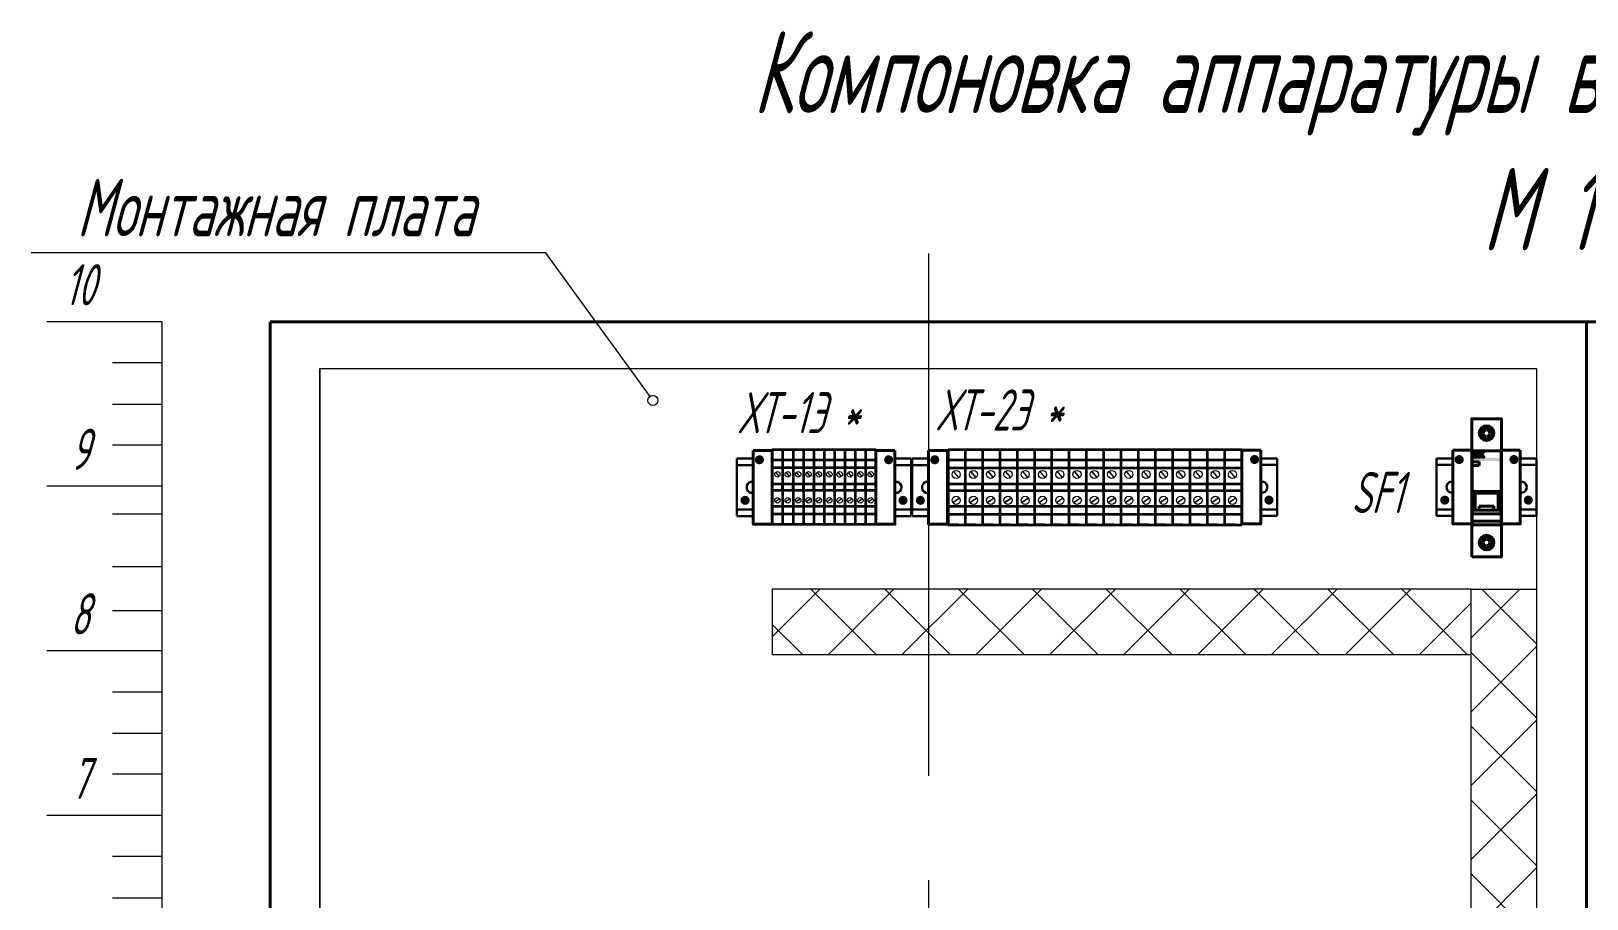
# Model space of a CAD drawing. Header units: millimetres. Extents: x 152217 to 562659, y 54507 to 219294.
# Drawn here: x 558341.2 to 558435.8, y 219074.4 to 219127.1 of the extents above; entities that cross this region are included whole.
import ezdxf
from ezdxf.enums import TextEntityAlignment as Align

# ---------------------------------------------------------------- set-up
doc = ezdxf.new("R2010")
doc.units = ezdxf.units.MM
doc.linetypes.add('ОСЕВАЯ', pattern=[50.8, 31.75, -6.35, 6.35, -6.35])
doc.layers.get('0').update_dxf_attribs({"lineweight": 18})
doc.layers.get('Defpoints').update_dxf_attribs({"color": 139, "lineweight": 18})
for name, color, linetype, lineweight in [('dist', 3, 'Continuous', 9), ('Текст_КИП', 2, 'Continuous', 25), ('Тонкая', 5, 'Continuous', 20)]:
    doc.layers.add(name, color=color, linetype=linetype, lineweight=lineweight)
doc.layers.add('layer 1', color=7, linetype='Continuous')
doc.layers.add('текст', color=1, linetype='Continuous')
doc.styles.get("Standard").update_dxf_attribs({"font": 'simplex.shx', "width": 0.6, "oblique": 15})

# ---------------------------------------------------------------- blocks, each defined once
blk = doc.blocks.new('A$C14D24D41')
at = {"lineweight": 40}
for points in [[(0, 60.42), (0, 58.27), (17.99, 58.27), (17.99, 60.42)], [(1.67, 64.06), (1.67, 63.13), (3.87, 63.13), (3.87, 64.06)]]:
    blk.add_hatch(color=2, dxfattribs=at).paths.add_polyline_path(points)
h = blk.add_hatch(color=8, dxfattribs=at)
h.paths.add_polyline_path([(1.34, 62.82), (0.4, 62.82), (0.4, 60.61), (1.34, 60.61)])
h.paths.add_polyline_path([(1.34, 63.12), (1.34, 64.06), (0.4, 64.06), (0.4, 63.12)])
edge = h.paths.add_edge_path()
edge.add_spline(control_points=[(1.65, 62.83), (1.65, 62.83), (3.87, 62.83), (3.87, 62.83), (3.87, 62.83), (3.87, 62.83), (3.87, 61.89), (3.87, 61.89), (3.87, 61.89), (3.87, 61.89), (2.6, 61.88), (2.6, 61.88), (2.6, 61.88), (2.6, 61.88), (2.6, 61.56), (2.6, 61.56), (2.6, 61.56), (2.6, 61.56), (3.87, 61.57), (3.87, 61.57), (3.87, 61.57), (3.87, 61.57), (3.87, 60.63), (3.87, 60.63), (3.87, 60.63), (3.87, 60.63), (1.65, 60.63), (1.65, 60.63), (1.65, 60.63), (1.65, 60.63), (1.65, 62.83), (1.65, 62.83)], knot_values=[0, 0, 0, 0, 0.125, 0.125, 0.125, 0.1251, 0.25, 0.25, 0.25, 0.2501, 0.375, 0.375, 0.375, 0.3751, 0.5, 0.5, 0.5, 0.5001, 0.625, 0.625, 0.625, 0.6251, 0.75, 0.75, 0.75, 0.7501, 0.875, 0.875, 0.875, 0.8751, 1, 1, 1, 1], degree=3, periodic=0)
edge = h.paths.add_edge_path()
edge.add_spline(control_points=[(7.44, 60.67), (7.44, 60.67), (6.28, 62.34), (6.28, 62.34), (6.28, 62.34), (6.28, 62.34), (7.43, 64.06), (7.43, 64.06), (7.43, 64.06), (7.43, 64.06), (6.29, 64.06), (6.29, 64.06), (6.29, 64.06), (6.29, 64.06), (5.47, 62.82), (5.47, 62.82), (5.47, 62.82), (5.47, 62.82), (5.14, 62.82), (5.14, 62.82), (5.14, 62.82), (5.14, 62.82), (5.14, 64.06), (5.14, 64.06), (5.14, 64.06), (5.14, 64.06), (4.2, 64.06), (4.2, 64.06), (4.2, 64.06), (4.2, 60.66), (4.2, 60.66), (4.2, 60.66), (4.2, 60.66), (4.2, 60.66), (4.2, 60.66)], knot_values=[0.923077, 0.923077, 0.923077, 0.923077, 1, 1, 1, 1.0001, 1.076923, 1.076923, 1.076923, 1.077023, 1.153846, 1.153846, 1.153846, 1.153946, 1.230769, 1.230769, 1.230769, 1.230869, 1.307692, 1.307692, 1.307692, 1.307792, 1.384615, 1.384615, 1.384615, 1.384715, 1.461538, 1.461538, 1.461538, 1.5, 1.5, 1.5, 1.5001, 1.538462, 1.538462, 1.538462, 1.538462], degree=3, periodic=0)
edge.add_spline(control_points=[(4.2, 60.66), (4.2, 60.66), (5.15, 60.66), (5.15, 60.66), (5.15, 60.66), (5.15, 60.66), (5.15, 61.86), (5.15, 61.86), (5.15, 61.86), (5.15, 61.86), (5.48, 61.86), (5.48, 61.86), (5.48, 61.86), (5.48, 61.86), (6.25, 60.67), (6.25, 60.67), (6.25, 60.67), (6.25, 60.67), (7.44, 60.67), (7.44, 60.67), (7.44, 60.67), (7.44, 60.67), (7.44, 60.67), (7.44, 60.67)], knot_values=[0.538462, 0.538462, 0.538462, 0.538462, 0.615385, 0.615385, 0.615385, 0.615485, 0.692308, 0.692308, 0.692308, 0.692408, 0.769231, 0.769231, 0.769231, 0.769331, 0.846154, 0.846154, 0.846154, 0.846254, 0.884615, 0.884615, 0.884615, 0.884715, 0.923077, 0.923077, 0.923077, 0.923077], degree=3, periodic=0)
at = {"layer": 'dist', "color": 0, "lineweight": 40}
for p, q in [((5.78, 76.25), (8, 76.25)), ((8, 76.25), (8, 78.47)), ((10, 76.25), (10, 78.47)), ((10, 76.25), (12.22, 76.25)), ((5.78, 74.25), (8, 74.25)), ((8, 72.03), (8, 74.25)), ((10, 72.03), (10, 74.25)), ((10, 74.25), (12.22, 74.25)), ((0, 64.5), (18, 64.5)), ((0, 57.75), (4.5, 57.75)), ((0, 55.5), (4.5, 55.5)), ((1, 39.75), (17, 39.75)), ((2, 38.75), (16, 38.75)), ((0, 28.5), (18, 28.5)), ((4.5, 30.75), (13.5, 30.75)), ((4.5, 30.75), (4.5, 28.5)), ((13.5, 30.75), (13.5, 28.5)), ((0, 26.25), (18, 26.25)), ((0, 21.75), (18, 21.75)), ((0, 19.5), (18, 19.5)), ((5.78, 9.75), (8, 9.75)), ((8, 9.75), (8, 11.97)), ((10, 9.75), (10, 11.97)), ((10, 9.75), (12.22, 9.75)), ((5.78, 7.75), (8, 7.75)), ((8, 5.53), (8, 7.75)), ((10, 5.53), (10, 7.75)), ((10, 7.75), (12.22, 7.75))]:
    blk.add_line(p, q, dxfattribs=at)
blk.add_lwpolyline([(0, 0), (18, 0), (18, 84), (0, 84)], close=True, dxfattribs=at)
for points in [[(4.5, 57.75), (4.5, 55.5)], [(1, 39.75), (1, 28.5)], [(2, 39.75), (2, 28.5)], [(16, 28.5), (16, 39.75)], [(17, 28.5), (17, 39.75)]]:
    blk.add_lwpolyline(points, dxfattribs=at)
for centre, radius in [((9, 75.25), 4.5), ((9, 75.25), 3.38), ((9, 8.75), 4.5), ((9, 8.75), 3.38)]:
    blk.add_circle(centre, radius, dxfattribs=at)
at = {"layer": 'layer 1', "color": 9, "lineweight": 40}
for points in [[(0.4, 63.12), (1.34, 63.12), (1.34, 64.06), (0.4, 64.06), (0.4, 63.12)], [(0.4, 60.61), (1.34, 60.61), (1.34, 62.82), (0.4, 62.82), (0.4, 60.61)]]:
    blk.add_lwpolyline(points, close=True, dxfattribs=at)
at = {"layer": 'layer 1', "color": 2, "lineweight": 40}
blk.add_lwpolyline([(1.67, 63.13), (3.87, 63.13), (3.87, 64.06), (1.67, 64.06), (1.67, 63.13)], close=True, dxfattribs=at)
at = {"layer": 'layer 1', "color": 9, "lineweight": 40}
for points, knots in [([(1.65, 62.83), (1.65, 62.83), (3.87, 62.83), (3.87, 62.83), (3.87, 62.83), (3.87, 62.83), (3.87, 61.89), (3.87, 61.89), (3.87, 61.89), (3.87, 61.89), (2.6, 61.88), (2.6, 61.88), (2.6, 61.88), (2.6, 61.88), (2.6, 61.56), (2.6, 61.56), (2.6, 61.56), (2.6, 61.56), (3.87, 61.57), (3.87, 61.57), (3.87, 61.57), (3.87, 61.57), (3.87, 60.63), (3.87, 60.63), (3.87, 60.63), (3.87, 60.63), (1.65, 60.63), (1.65, 60.63), (1.65, 60.63), (1.65, 60.63), (1.65, 62.83), (1.65, 62.83)], [0, 0, 0, 0, 0.125, 0.125, 0.125, 0.125, 0.25, 0.25, 0.25, 0.25, 0.375, 0.375, 0.375, 0.375, 0.5, 0.5, 0.5, 0.5, 0.625, 0.625, 0.625, 0.625, 0.75, 0.75, 0.75, 0.75, 0.875, 0.875, 0.875, 0.875, 1, 1, 1, 1]), ([(4.2, 64.06), (4.2, 64.06), (5.14, 64.06), (5.14, 64.06), (5.14, 64.06), (5.14, 64.06), (5.14, 62.82), (5.14, 62.82), (5.14, 62.82), (5.14, 62.82), (5.47, 62.82), (5.47, 62.82), (5.47, 62.82), (5.47, 62.82), (6.29, 64.06), (6.29, 64.06), (6.29, 64.06), (6.29, 64.06), (7.43, 64.06), (7.43, 64.06), (7.43, 64.06), (7.43, 64.06), (6.28, 62.34), (6.28, 62.34), (6.28, 62.34), (6.28, 62.34), (7.44, 60.67), (7.44, 60.67), (7.44, 60.67), (7.44, 60.67), (6.25, 60.67), (6.25, 60.67), (6.25, 60.67), (6.25, 60.67), (5.48, 61.86), (5.48, 61.86), (5.48, 61.86), (5.48, 61.86), (5.15, 61.86), (5.15, 61.86), (5.15, 61.86), (5.15, 61.86), (5.15, 60.66), (5.15, 60.66), (5.15, 60.66), (5.15, 60.66), (4.2, 60.66), (4.2, 60.66), (4.2, 60.66), (4.2, 60.66), (4.2, 64.06), (4.2, 64.06)], [0, 0, 0, 0, 0.076923, 0.076923, 0.076923, 0.076923, 0.153846, 0.153846, 0.153846, 0.153846, 0.230769, 0.230769, 0.230769, 0.230769, 0.307692, 0.307692, 0.307692, 0.307692, 0.384615, 0.384615, 0.384615, 0.384615, 0.461538, 0.461538, 0.461538, 0.461538, 0.538462, 0.538462, 0.538462, 0.538462, 0.615385, 0.615385, 0.615385, 0.615385, 0.692308, 0.692308, 0.692308, 0.692308, 0.769231, 0.769231, 0.769231, 0.769231, 0.846154, 0.846154, 0.846154, 0.846154, 0.923077, 0.923077, 0.923077, 0.923077, 1, 1, 1, 1])]:
    blk.add_open_spline(points, degree=3, knots=knots, dxfattribs=at)

msp = doc.modelspace()

# ---------------------------------------------------------------- hatches: boundary and pattern name
at = {"ltscale": 0.5}
for points in [[(558385.2181, 219101.0934, 1), (558385.7725, 219101.0934, 1)], [(558393.6241, 219101.0934, -1), (558393.0697, 219101.0934, -1)], [(558395.874, 219101.0932, 1), (558396.4285, 219101.0932, 1)], [(558415.8675, 219101.1054, -1), (558415.3131, 219101.1054, -1)], [(558427.7482, 219101.1054, 1), (558428.3026, 219101.1054, 1)], [(558431.6332, 219101.1054, -1), (558431.0787, 219101.1054, -1)], [(558384.3436, 219098.6271, 1), (558384.8981, 219098.6271, 1)], [(558394.4986, 219098.6271, -1), (558393.9441, 219098.6271, -1)], [(558394.9995, 219098.6268, 1), (558395.554, 219098.6268, 1)], [(558416.742, 219098.639, -1), (558416.1875, 219098.639, -1)], [(558426.8737, 219098.639, 1), (558427.4282, 219098.639, 1)], [(558432.5076, 219098.639, -1), (558431.9532, 219098.639, -1)]]:
    msp.add_hatch(color=256, dxfattribs=at).paths.add_polyline_path(points)
h = msp.add_hatch()
h.set_pattern_fill('ANSI37', color=256)
h.set_pattern_definition([(45, (555715.0228, 209832.0634), (-2.245064, 2.245064), []), (135, (555715.0228, 209832.0634), (-2.245064, -2.245064), [])])
h.paths.add_polyline_path([(558428.7274, 219089.2318), (558428.7274, 219093.2318), (558386.2745, 219093.2318), (558386.2745, 219089.2318)])
h = msp.add_hatch()
h.set_pattern_fill('ANSI37', color=256)
h.set_pattern_definition([(45, (555711.7814, 209772.8126), (-2.245064, 2.245064), []), (135, (555711.7814, 209772.8126), (-2.245064, -2.245064), [])])
h.paths.add_polyline_path([(558432.7251, 219093.2034), (558428.7327, 219093.2034), (558428.7327, 219029.981), (558432.7251, 219029.981)])

# ---------------------------------------------------------------- linework, layer by layer
at = {"color": 5}
msp.add_line((558372.4761, 219113.6979), (558378.8413, 219104.9405), dxfattribs=at)
at = {"color": 5, "linetype": 'ОСЕВАЯ', "lineweight": 20}
msp.add_line((558395.772, 219113.6353), (558395.772, 219005.0796), dxfattribs=at)
at = {"lineweight": 30}
for p, q in [((558385.1161, 219101.1679), (558384.1261, 219101.1679)), ((558384.1261, 219101.1679), (558384.1261, 219097.6679)), ((558393.7261, 219101.1679), (558394.7161, 219101.1679)), ((558394.7161, 219101.1679), (558394.7161, 219097.6679)), ((558395.772, 219101.1676), (558394.782, 219101.1676)), ((558394.782, 219101.1676), (558394.782, 219097.6676)), ((558415.9695, 219101.1798), (558416.9595, 219101.1798)), ((558416.9595, 219101.1798), (558416.9595, 219097.6798)), ((558427.6462, 219101.1798), (558426.6562, 219101.1798)), ((558426.6562, 219101.1798), (558426.6562, 219097.6798)), ((558431.7351, 219101.1798), (558432.7251, 219101.1798)), ((558432.7251, 219101.1798), (558432.7251, 219097.6798)), ((558385.1161, 219100.7679), (558384.1261, 219100.7679)), ((558393.7261, 219100.7679), (558394.7161, 219100.7679)), ((558395.772, 219100.7676), (558394.782, 219100.7676)), ((558415.9695, 219100.7798), (558416.9595, 219100.7798)), ((558427.6462, 219100.7798), (558426.6562, 219100.7798)), ((558431.7351, 219100.7798), (558432.7251, 219100.7798)), ((558385.1161, 219099.7482), (558384.9567, 219099.7482)), ((558385.1161, 219099.0876), (558384.9567, 219099.0876)), ((558393.7261, 219099.7482), (558393.8854, 219099.7482)), ((558393.7261, 219099.0876), (558393.8854, 219099.0876)), ((558395.772, 219099.748), (558395.6127, 219099.748)), ((558395.772, 219099.0873), (558395.6127, 219099.0873)), ((558415.9695, 219099.7602), (558416.1289, 219099.7602)), ((558415.9695, 219099.0995), (558416.1289, 219099.0995)), ((558427.6462, 219099.7602), (558427.4868, 219099.7602)), ((558427.6462, 219099.0995), (558427.4868, 219099.0995)), ((558431.7351, 219099.7602), (558431.8945, 219099.7602)), ((558431.7351, 219099.0995), (558431.8945, 219099.0995)), ((558385.1161, 219098.0679), (558384.1261, 219098.0679)), ((558393.7261, 219098.0679), (558394.7161, 219098.0679)), ((558395.772, 219098.0676), (558394.782, 219098.0676)), ((558415.9695, 219098.0798), (558416.9595, 219098.0798)), ((558427.6462, 219098.0798), (558426.6562, 219098.0798)), ((558431.7351, 219098.0798), (558432.7251, 219098.0798)), ((558384.1261, 219097.6679), (558385.1161, 219097.6679)), ((558394.7161, 219097.6679), (558393.7261, 219097.6679)), ((558394.782, 219097.6676), (558395.772, 219097.6676)), ((558416.9595, 219097.6798), (558415.9695, 219097.6798)), ((558426.6562, 219097.6798), (558427.6462, 219097.6798)), ((558432.7251, 219097.6798), (558431.7351, 219097.6798))]:
    msp.add_line(p, q, dxfattribs=at)
at = {"lineweight": 35}
for p, q in [((558386.9061, 219101.7035), (558386.2761, 219101.7035)), ((558386.2761, 219101.7035), (558386.2761, 219097.1535)), ((558386.9061, 219101.0785), (558386.2761, 219101.0785)), ((558386.9061, 219101.7035), (558386.9061, 219097.1535)), ((558387.5361, 219101.7035), (558386.9061, 219101.7035)), ((558386.9061, 219101.7035), (558386.9061, 219097.1535)), ((558387.5361, 219101.0785), (558386.9061, 219101.0785)), ((558387.5361, 219101.7035), (558387.5361, 219097.1535)), ((558388.1661, 219101.7035), (558387.5361, 219101.7035)), ((558387.5361, 219101.7035), (558387.5361, 219097.1535)), ((558388.1661, 219101.0785), (558387.5361, 219101.0785)), ((558388.1661, 219101.7035), (558388.1661, 219097.1535)), ((558388.7961, 219101.7035), (558388.1661, 219101.7035)), ((558388.1661, 219101.7035), (558388.1661, 219097.1535)), ((558388.7961, 219101.0785), (558388.1661, 219101.0785)), ((558388.7961, 219101.7035), (558388.7961, 219097.1535)), ((558389.4261, 219101.7035), (558388.7961, 219101.7035)), ((558388.7961, 219101.7035), (558388.7961, 219097.1535)), ((558389.4261, 219101.0785), (558388.7961, 219101.0785)), ((558389.4261, 219101.7035), (558389.4261, 219097.1535)), ((558390.0561, 219101.7035), (558389.4261, 219101.7035)), ((558389.4261, 219101.7035), (558389.4261, 219097.1535)), ((558390.0561, 219101.0785), (558389.4261, 219101.0785)), ((558390.0561, 219101.7035), (558390.0561, 219097.1535)), ((558390.6861, 219101.7035), (558390.0561, 219101.7035)), ((558390.0561, 219101.7035), (558390.0561, 219097.1535)), ((558390.6861, 219101.0785), (558390.0561, 219101.0785)), ((558390.6861, 219101.7035), (558390.6861, 219097.1535)), ((558391.3161, 219101.7035), (558390.6861, 219101.7035)), ((558390.6861, 219101.7035), (558390.6861, 219097.1535)), ((558391.3161, 219101.0785), (558390.6861, 219101.0785)), ((558391.3161, 219101.7035), (558391.3161, 219097.1535)), ((558391.9461, 219101.7035), (558391.3161, 219101.7035)), ((558391.3161, 219101.7035), (558391.3161, 219097.1535)), ((558391.9461, 219101.0785), (558391.3161, 219101.0785)), ((558391.9461, 219101.7035), (558391.9461, 219097.1535)), ((558392.5761, 219101.7035), (558391.9461, 219101.7035)), ((558391.9461, 219101.7035), (558391.9461, 219097.1535)), ((558392.5761, 219101.0785), (558391.9461, 219101.0785)), ((558392.5761, 219101.7035), (558392.5761, 219097.1535)), ((558398.0064, 219101.6956), (558396.9564, 219101.6956)), ((558396.9564, 219101.6956), (558396.9564, 219097.1456)), ((558398.0064, 219101.0706), (558396.9564, 219101.0706)), ((558398.0064, 219101.6956), (558398.0064, 219097.1456)), ((558399.0564, 219101.6956), (558398.0064, 219101.6956)), ((558398.0064, 219101.6956), (558398.0064, 219097.1456)), ((558399.0564, 219101.0706), (558398.0064, 219101.0706)), ((558399.0564, 219101.6956), (558399.0564, 219097.1456)), ((558400.1064, 219101.6956), (558399.0564, 219101.6956)), ((558399.0564, 219101.6956), (558399.0564, 219097.1456)), ((558400.1064, 219101.0706), (558399.0564, 219101.0706)), ((558400.1064, 219101.6956), (558400.1064, 219097.1456)), ((558401.1564, 219101.6956), (558400.1064, 219101.6956)), ((558400.1064, 219101.6956), (558400.1064, 219097.1456)), ((558401.1564, 219101.0706), (558400.1064, 219101.0706)), ((558401.1564, 219101.6956), (558401.1564, 219097.1456)), ((558402.2064, 219101.6956), (558401.1564, 219101.6956)), ((558401.1564, 219101.6956), (558401.1564, 219097.1456)), ((558402.2064, 219101.0706), (558401.1564, 219101.0706)), ((558402.2064, 219101.6956), (558402.2064, 219097.1456)), ((558403.2564, 219101.6956), (558402.2064, 219101.6956)), ((558402.2064, 219101.6956), (558402.2064, 219097.1456)), ((558403.2564, 219101.0706), (558402.2064, 219101.0706)), ((558403.2564, 219101.6956), (558403.2564, 219097.1456)), ((558404.3064, 219101.6956), (558403.2564, 219101.6956)), ((558403.2564, 219101.6956), (558403.2564, 219097.1456)), ((558404.3064, 219101.0706), (558403.2564, 219101.0706)), ((558404.3064, 219101.6956), (558404.3064, 219097.1456)), ((558405.3564, 219101.6956), (558404.3064, 219101.6956)), ((558404.3064, 219101.6956), (558404.3064, 219097.1456)), ((558405.3564, 219101.0706), (558404.3064, 219101.0706)), ((558405.3564, 219101.6956), (558405.3564, 219097.1456)), ((558406.4064, 219101.6956), (558405.3564, 219101.6956)), ((558405.3564, 219101.6956), (558405.3564, 219097.1456)), ((558406.4064, 219101.0706), (558405.3564, 219101.0706)), ((558406.4064, 219101.6956), (558406.4064, 219097.1456)), ((558407.4564, 219101.6956), (558406.4064, 219101.6956)), ((558406.4064, 219101.6956), (558406.4064, 219097.1456)), ((558407.4564, 219101.0706), (558406.4064, 219101.0706)), ((558407.4564, 219101.6956), (558407.4564, 219097.1456)), ((558408.5064, 219101.6956), (558407.4564, 219101.6956)), ((558407.4564, 219101.6956), (558407.4564, 219097.1456)), ((558408.5064, 219101.0706), (558407.4564, 219101.0706)), ((558408.5064, 219101.6956), (558408.5064, 219097.1456)), ((558409.5564, 219101.6956), (558408.5064, 219101.6956)), ((558408.5064, 219101.6956), (558408.5064, 219097.1456)), ((558409.5564, 219101.0706), (558408.5064, 219101.0706)), ((558409.5564, 219101.6956), (558409.5564, 219097.1456)), ((558410.6064, 219101.6956), (558409.5564, 219101.6956)), ((558409.5564, 219101.6956), (558409.5564, 219097.1456)), ((558410.6064, 219101.0706), (558409.5564, 219101.0706)), ((558410.6064, 219101.6956), (558410.6064, 219097.1456)), ((558411.6564, 219101.6956), (558410.6064, 219101.6956)), ((558410.6064, 219101.6956), (558410.6064, 219097.1456)), ((558411.6564, 219101.0706), (558410.6064, 219101.0706)), ((558411.6564, 219101.6956), (558411.6564, 219097.1456)), ((558412.7064, 219101.6956), (558411.6564, 219101.6956)), ((558411.6564, 219101.6956), (558411.6564, 219097.1456)), ((558412.7064, 219101.0706), (558411.6564, 219101.0706)), ((558412.7064, 219101.6956), (558412.7064, 219097.1456)), ((558413.7564, 219101.6956), (558412.7064, 219101.6956)), ((558412.7064, 219101.6956), (558412.7064, 219097.1456)), ((558413.7564, 219101.0706), (558412.7064, 219101.0706)), ((558413.7564, 219101.6956), (558413.7564, 219097.1456)), ((558414.8064, 219101.6956), (558413.7564, 219101.6956)), ((558413.7564, 219101.6956), (558413.7564, 219097.1456)), ((558414.8064, 219101.0706), (558413.7564, 219101.0706)), ((558414.8064, 219101.6956), (558414.8064, 219097.1456)), ((558386.9061, 219100.5949), (558386.2761, 219100.5949)), ((558387.5361, 219100.5949), (558386.9061, 219100.5949)), ((558388.1661, 219100.5949), (558387.5361, 219100.5949)), ((558388.7961, 219100.5949), (558388.1661, 219100.5949)), ((558389.4261, 219100.5949), (558388.7961, 219100.5949)), ((558390.0561, 219100.5949), (558389.4261, 219100.5949)), ((558390.6861, 219100.5949), (558390.0561, 219100.5949)), ((558391.3161, 219100.5949), (558390.6861, 219100.5949)), ((558391.9461, 219100.5949), (558391.3161, 219100.5949)), ((558392.5761, 219100.5949), (558391.9461, 219100.5949)), ((558398.0064, 219100.5871), (558396.9564, 219100.5871)), ((558399.0564, 219100.5871), (558398.0064, 219100.5871)), ((558400.1064, 219100.5871), (558399.0564, 219100.5871)), ((558401.1564, 219100.5871), (558400.1064, 219100.5871)), ((558402.2064, 219100.5871), (558401.1564, 219100.5871)), ((558403.2564, 219100.5871), (558402.2064, 219100.5871)), ((558404.3064, 219100.5871), (558403.2564, 219100.5871)), ((558405.3564, 219100.5871), (558404.3064, 219100.5871)), ((558406.4064, 219100.5871), (558405.3564, 219100.5871)), ((558407.4564, 219100.5871), (558406.4064, 219100.5871)), ((558408.5064, 219100.5871), (558407.4564, 219100.5871)), ((558409.5564, 219100.5871), (558408.5064, 219100.5871)), ((558410.6064, 219100.5871), (558409.5564, 219100.5871)), ((558411.6564, 219100.5871), (558410.6064, 219100.5871)), ((558412.7064, 219100.5871), (558411.6564, 219100.5871)), ((558413.7564, 219100.5871), (558412.7064, 219100.5871)), ((558414.8064, 219100.5871), (558413.7564, 219100.5871)), ((558386.9061, 219098.262), (558386.2761, 219098.262)), ((558387.5361, 219098.262), (558386.9061, 219098.262)), ((558388.1661, 219098.262), (558387.5361, 219098.262)), ((558388.7961, 219098.262), (558388.1661, 219098.262)), ((558389.4261, 219098.262), (558388.7961, 219098.262)), ((558390.0561, 219098.262), (558389.4261, 219098.262)), ((558390.6861, 219098.262), (558390.0561, 219098.262)), ((558391.3161, 219098.262), (558390.6861, 219098.262)), ((558391.9461, 219098.262), (558391.3161, 219098.262)), ((558392.5761, 219098.262), (558391.9461, 219098.262)), ((558398.0064, 219098.2542), (558396.9564, 219098.2542)), ((558399.0564, 219098.2542), (558398.0064, 219098.2542)), ((558400.1064, 219098.2542), (558399.0564, 219098.2542)), ((558401.1564, 219098.2542), (558400.1064, 219098.2542)), ((558402.2064, 219098.2542), (558401.1564, 219098.2542)), ((558403.2564, 219098.2542), (558402.2064, 219098.2542)), ((558404.3064, 219098.2542), (558403.2564, 219098.2542)), ((558405.3564, 219098.2542), (558404.3064, 219098.2542)), ((558406.4064, 219098.2542), (558405.3564, 219098.2542)), ((558407.4564, 219098.2542), (558406.4064, 219098.2542)), ((558408.5064, 219098.2542), (558407.4564, 219098.2542)), ((558409.5564, 219098.2542), (558408.5064, 219098.2542)), ((558410.6064, 219098.2542), (558409.5564, 219098.2542)), ((558411.6564, 219098.2542), (558410.6064, 219098.2542)), ((558412.7064, 219098.2542), (558411.6564, 219098.2542)), ((558413.7564, 219098.2542), (558412.7064, 219098.2542)), ((558414.8064, 219098.2542), (558413.7564, 219098.2542)), ((558386.9061, 219097.7785), (558386.2761, 219097.7785)), ((558386.9061, 219097.1535), (558386.2761, 219097.1535)), ((558387.5361, 219097.7785), (558386.9061, 219097.7785)), ((558387.5361, 219097.1535), (558386.9061, 219097.1535)), ((558388.1661, 219097.7785), (558387.5361, 219097.7785)), ((558388.1661, 219097.1535), (558387.5361, 219097.1535)), ((558388.7961, 219097.7785), (558388.1661, 219097.7785)), ((558388.7961, 219097.1535), (558388.1661, 219097.1535)), ((558389.4261, 219097.7785), (558388.7961, 219097.7785)), ((558389.4261, 219097.1535), (558388.7961, 219097.1535)), ((558390.0561, 219097.7785), (558389.4261, 219097.7785)), ((558390.0561, 219097.1535), (558389.4261, 219097.1535)), ((558390.6861, 219097.7785), (558390.0561, 219097.7785)), ((558390.6861, 219097.1535), (558390.0561, 219097.1535)), ((558391.3161, 219097.7785), (558390.6861, 219097.7785)), ((558391.3161, 219097.1535), (558390.6861, 219097.1535)), ((558391.9461, 219097.7785), (558391.3161, 219097.7785)), ((558391.9461, 219097.1535), (558391.3161, 219097.1535)), ((558392.5761, 219097.7785), (558391.9461, 219097.7785)), ((558392.5761, 219097.1535), (558391.9461, 219097.1535)), ((558398.0064, 219097.7706), (558396.9564, 219097.7706)), ((558397.5864, 219097.1456), (558396.9564, 219097.1456)), ((558396.9564, 219097.1456), (558398.0064, 219097.1456)), ((558399.0564, 219097.7706), (558398.0064, 219097.7706)), ((558398.6364, 219097.1456), (558398.0064, 219097.1456)), ((558398.0064, 219097.1456), (558399.0564, 219097.1456)), ((558400.1064, 219097.7706), (558399.0564, 219097.7706)), ((558399.6864, 219097.1456), (558399.0564, 219097.1456)), ((558399.0564, 219097.1456), (558400.1064, 219097.1456)), ((558401.1564, 219097.7706), (558400.1064, 219097.7706)), ((558400.7364, 219097.1456), (558400.1064, 219097.1456)), ((558400.1064, 219097.1456), (558401.1564, 219097.1456)), ((558402.2064, 219097.7706), (558401.1564, 219097.7706)), ((558401.7864, 219097.1456), (558401.1564, 219097.1456)), ((558401.1564, 219097.1456), (558402.2064, 219097.1456)), ((558403.2564, 219097.7706), (558402.2064, 219097.7706)), ((558402.8364, 219097.1456), (558402.2064, 219097.1456)), ((558402.2064, 219097.1456), (558403.2564, 219097.1456)), ((558404.3064, 219097.7706), (558403.2564, 219097.7706)), ((558403.8864, 219097.1456), (558403.2564, 219097.1456)), ((558403.2564, 219097.1456), (558404.3064, 219097.1456)), ((558405.3564, 219097.7706), (558404.3064, 219097.7706)), ((558404.9364, 219097.1456), (558404.3064, 219097.1456)), ((558404.3064, 219097.1456), (558405.3564, 219097.1456)), ((558406.4064, 219097.7706), (558405.3564, 219097.7706)), ((558405.9864, 219097.1456), (558405.3564, 219097.1456)), ((558405.3564, 219097.1456), (558406.4064, 219097.1456)), ((558407.4564, 219097.7706), (558406.4064, 219097.7706)), ((558407.0364, 219097.1456), (558406.4064, 219097.1456)), ((558406.4064, 219097.1456), (558407.4564, 219097.1456)), ((558408.5064, 219097.7706), (558407.4564, 219097.7706)), ((558408.0864, 219097.1456), (558407.4564, 219097.1456)), ((558407.4564, 219097.1456), (558408.5064, 219097.1456)), ((558409.5564, 219097.7706), (558408.5064, 219097.7706)), ((558409.1364, 219097.1456), (558408.5064, 219097.1456)), ((558408.5064, 219097.1456), (558409.5564, 219097.1456)), ((558410.6064, 219097.7706), (558409.5564, 219097.7706)), ((558410.1864, 219097.1456), (558409.5564, 219097.1456)), ((558409.5564, 219097.1456), (558410.6064, 219097.1456)), ((558411.6564, 219097.7706), (558410.6064, 219097.7706)), ((558411.2364, 219097.1456), (558410.6064, 219097.1456)), ((558410.6064, 219097.1456), (558411.6564, 219097.1456)), ((558412.7064, 219097.7706), (558411.6564, 219097.7706)), ((558412.2864, 219097.1456), (558411.6564, 219097.1456)), ((558411.6564, 219097.1456), (558412.7064, 219097.1456)), ((558413.7564, 219097.7706), (558412.7064, 219097.7706)), ((558413.3364, 219097.1456), (558412.7064, 219097.1456)), ((558412.7064, 219097.1456), (558413.7564, 219097.1456)), ((558414.8064, 219097.7706), (558413.7564, 219097.7706)), ((558414.3864, 219097.1456), (558413.7564, 219097.1456)), ((558413.7564, 219097.1456), (558414.8064, 219097.1456))]:
    msp.add_line(p, q, dxfattribs=at)
for p, q in [((558386.6951, 219100.0823), (558386.4818, 219100.3338)), ((558386.7006, 219100.0869), (558386.4873, 219100.3384)), ((558387.3251, 219100.0823), (558387.1118, 219100.3338)), ((558387.3306, 219100.0869), (558387.1173, 219100.3384)), ((558387.9551, 219100.0823), (558387.7418, 219100.3338)), ((558387.9606, 219100.0869), (558387.7473, 219100.3384)), ((558388.5851, 219100.0823), (558388.3718, 219100.3338)), ((558388.5906, 219100.0869), (558388.3773, 219100.3384)), ((558389.2151, 219100.0823), (558389.0018, 219100.3338)), ((558389.2206, 219100.0869), (558389.0073, 219100.3384)), ((558389.8451, 219100.0823), (558389.6318, 219100.3338)), ((558389.8506, 219100.0869), (558389.6373, 219100.3384)), ((558390.4751, 219100.0823), (558390.2618, 219100.3338)), ((558390.4806, 219100.0869), (558390.2673, 219100.3384)), ((558391.1051, 219100.0823), (558390.8918, 219100.3338)), ((558391.1106, 219100.0869), (558390.8973, 219100.3384)), ((558391.7351, 219100.0823), (558391.5218, 219100.3338)), ((558391.7406, 219100.0869), (558391.5273, 219100.3384)), ((558392.3651, 219100.0823), (558392.1518, 219100.3338)), ((558392.3706, 219100.0869), (558392.1573, 219100.3384)), ((558397.6079, 219100.0093), (558397.2879, 219100.3865)), ((558397.6161, 219100.0162), (558397.2962, 219100.3935)), ((558398.6579, 219100.0093), (558398.3379, 219100.3865)), ((558398.6661, 219100.0162), (558398.3462, 219100.3935)), ((558399.7079, 219100.0093), (558399.3879, 219100.3865)), ((558399.7161, 219100.0162), (558399.3962, 219100.3935)), ((558400.7579, 219100.0093), (558400.4379, 219100.3865)), ((558400.7661, 219100.0162), (558400.4462, 219100.3935)), ((558401.8079, 219100.0093), (558401.4879, 219100.3865)), ((558401.8161, 219100.0162), (558401.4962, 219100.3935)), ((558402.8579, 219100.0093), (558402.5379, 219100.3865)), ((558402.8661, 219100.0162), (558402.5462, 219100.3935)), ((558403.9079, 219100.0093), (558403.5879, 219100.3865)), ((558403.9161, 219100.0162), (558403.5962, 219100.3935)), ((558404.9579, 219100.0093), (558404.6379, 219100.3865)), ((558404.9661, 219100.0162), (558404.6462, 219100.3935)), ((558406.0079, 219100.0093), (558405.6879, 219100.3865)), ((558406.0161, 219100.0162), (558405.6962, 219100.3935)), ((558407.0579, 219100.0093), (558406.7379, 219100.3865)), ((558407.0661, 219100.0162), (558406.7462, 219100.3935)), ((558408.1079, 219100.0093), (558407.7879, 219100.3865)), ((558408.1161, 219100.0162), (558407.7962, 219100.3935)), ((558409.1579, 219100.0093), (558408.8379, 219100.3865)), ((558409.1661, 219100.0162), (558408.8462, 219100.3935)), ((558410.2079, 219100.0093), (558409.8879, 219100.3865)), ((558410.2161, 219100.0162), (558409.8962, 219100.3935)), ((558411.2579, 219100.0093), (558410.9379, 219100.3865)), ((558411.2661, 219100.0162), (558410.9462, 219100.3935)), ((558412.3079, 219100.0093), (558411.9879, 219100.3865)), ((558412.3161, 219100.0162), (558411.9962, 219100.3935)), ((558413.3579, 219100.0093), (558413.0379, 219100.3865)), ((558413.3661, 219100.0162), (558413.0462, 219100.3935)), ((558414.4079, 219100.0093), (558414.0879, 219100.3865)), ((558414.4161, 219100.0162), (558414.0962, 219100.3935)), ((558386.7263, 219098.7238), (558386.4539, 219098.5379)), ((558386.7303, 219098.7179), (558386.458, 219098.532)), ((558387.3563, 219098.7238), (558387.0839, 219098.5379)), ((558387.3603, 219098.7179), (558387.088, 219098.532)), ((558387.9863, 219098.7238), (558387.7139, 219098.5379)), ((558387.9903, 219098.7179), (558387.718, 219098.532)), ((558388.6163, 219098.7238), (558388.3439, 219098.5379)), ((558388.6203, 219098.7179), (558388.348, 219098.532)), ((558389.2463, 219098.7238), (558388.9739, 219098.5379)), ((558389.2503, 219098.7179), (558388.978, 219098.532)), ((558389.8763, 219098.7238), (558389.6039, 219098.5379)), ((558389.8803, 219098.7179), (558389.608, 219098.532)), ((558390.5063, 219098.7238), (558390.2339, 219098.5379)), ((558390.5103, 219098.7179), (558390.238, 219098.532)), ((558391.1363, 219098.7238), (558390.8639, 219098.5379)), ((558391.1403, 219098.7179), (558390.868, 219098.532)), ((558391.7663, 219098.7238), (558391.4939, 219098.5379)), ((558391.7703, 219098.7179), (558391.498, 219098.532)), ((558392.3963, 219098.7238), (558392.1239, 219098.5379)), ((558392.4003, 219098.7179), (558392.128, 219098.532)), ((558397.6545, 219098.7654), (558397.246, 219098.4866)), ((558397.6606, 219098.7565), (558397.2521, 219098.4777)), ((558398.7045, 219098.7654), (558398.296, 219098.4866)), ((558398.7106, 219098.7565), (558398.3021, 219098.4777)), ((558399.7545, 219098.7654), (558399.346, 219098.4866)), ((558399.7606, 219098.7565), (558399.3521, 219098.4777)), ((558400.8045, 219098.7654), (558400.396, 219098.4866)), ((558400.8106, 219098.7565), (558400.4021, 219098.4777)), ((558401.8545, 219098.7654), (558401.446, 219098.4866)), ((558401.8606, 219098.7565), (558401.4521, 219098.4777)), ((558402.9045, 219098.7654), (558402.496, 219098.4866)), ((558402.9106, 219098.7565), (558402.5021, 219098.4777)), ((558403.9545, 219098.7654), (558403.546, 219098.4866)), ((558403.9606, 219098.7565), (558403.5521, 219098.4777)), ((558405.0045, 219098.7654), (558404.596, 219098.4866)), ((558405.0106, 219098.7565), (558404.6021, 219098.4777)), ((558406.0545, 219098.7654), (558405.646, 219098.4866)), ((558406.0606, 219098.7565), (558405.6521, 219098.4777)), ((558407.1045, 219098.7654), (558406.696, 219098.4866)), ((558407.1106, 219098.7565), (558406.7021, 219098.4777)), ((558408.1545, 219098.7654), (558407.746, 219098.4866)), ((558408.1606, 219098.7565), (558407.7521, 219098.4777)), ((558409.2045, 219098.7654), (558408.796, 219098.4866)), ((558409.2106, 219098.7565), (558408.8021, 219098.4777)), ((558410.2545, 219098.7654), (558409.846, 219098.4866)), ((558410.2606, 219098.7565), (558409.8521, 219098.4777)), ((558411.3045, 219098.7654), (558410.896, 219098.4866)), ((558411.3106, 219098.7565), (558410.9021, 219098.4777)), ((558412.3545, 219098.7654), (558411.946, 219098.4866)), ((558412.3606, 219098.7565), (558411.9521, 219098.4777)), ((558413.4045, 219098.7654), (558412.996, 219098.4866)), ((558413.4106, 219098.7565), (558413.0021, 219098.4777)), ((558414.4545, 219098.7654), (558414.046, 219098.4866)), ((558414.4606, 219098.7565), (558414.0521, 219098.4777)), ((558428.7274, 219093.2318), (558386.2745, 219093.2318)), ((558386.2745, 219093.2318), (558386.2745, 219089.2318)), ((558428.7327, 219093.2318), (558432.7251, 219093.2323)), ((558428.7327, 219093.2318), (558428.7327, 219029.981)), ((558432.7251, 219093.2306), (558432.7327, 219029.981)), ((558428.7274, 219089.2318), (558386.2745, 219089.2318))]:
    msp.add_line(p, q)
at = {"lineweight": 40}
for points in [[(558355.7645, 219109.481), (558435.7645, 219109.481), (558435.7645, 219009.481), (558355.7645, 219009.481)], [(558435.7645, 219109.481), (558515.7645, 219109.481), (558515.7645, 219009.481), (558435.7645, 219009.481)], [(558385.1161, 219101.6579), (558386.2761, 219101.6579), (558386.2761, 219097.1779), (558385.1161, 219097.1779)], [(558393.7261, 219101.6579), (558392.5661, 219101.6579), (558392.5661, 219097.1779), (558393.7261, 219097.1779)], [(558395.772, 219101.6576), (558396.932, 219101.6576), (558396.932, 219097.1776), (558395.772, 219097.1776)], [(558415.9695, 219101.6698), (558414.8095, 219101.6698), (558414.8095, 219097.1898), (558415.9695, 219097.1898)], [(558427.6462, 219101.6698), (558428.8062, 219101.6698), (558428.8062, 219097.1898), (558427.6462, 219097.1898)], [(558431.7351, 219101.6698), (558430.5751, 219101.6698), (558430.5751, 219097.1898), (558431.7351, 219097.1898)]]:
    msp.add_lwpolyline(points, close=True, dxfattribs=at)
msp.add_lwpolyline([(558358.772, 219106.6379), (558432.7251, 219106.6379), (558432.7251, 219012.8662), (558358.772, 219012.8662)], close=True)
at = {"lineweight": 35}
for points in [[(558386.9061, 219099.6371), (558386.9061, 219099.219), (558386.2761, 219099.219), (558386.2761, 219099.6371)], [(558387.5361, 219099.6371), (558387.5361, 219099.219), (558386.9061, 219099.219), (558386.9061, 219099.6371)], [(558388.1661, 219099.6371), (558388.1661, 219099.219), (558387.5361, 219099.219), (558387.5361, 219099.6371)], [(558388.7961, 219099.6371), (558388.7961, 219099.219), (558388.1661, 219099.219), (558388.1661, 219099.6371)], [(558389.4261, 219099.6371), (558389.4261, 219099.219), (558388.7961, 219099.219), (558388.7961, 219099.6371)], [(558390.0561, 219099.6371), (558390.0561, 219099.219), (558389.4261, 219099.219), (558389.4261, 219099.6371)], [(558390.6861, 219099.6371), (558390.6861, 219099.219), (558390.0561, 219099.219), (558390.0561, 219099.6371)], [(558391.3161, 219099.6371), (558391.3161, 219099.219), (558390.6861, 219099.219), (558390.6861, 219099.6371)], [(558391.9461, 219099.6371), (558391.9461, 219099.219), (558391.3161, 219099.219), (558391.3161, 219099.6371)], [(558392.5761, 219099.6371), (558392.5761, 219099.219), (558391.9461, 219099.219), (558391.9461, 219099.6371)], [(558398.0064, 219099.6289), (558398.0064, 219099.2118), (558396.9564, 219099.2111), (558396.9564, 219099.6293)], [(558399.0564, 219099.6289), (558399.0564, 219099.2118), (558398.0064, 219099.2111), (558398.0064, 219099.6293)], [(558400.1064, 219099.6289), (558400.1064, 219099.2118), (558399.0564, 219099.2111), (558399.0564, 219099.6293)], [(558401.1564, 219099.6289), (558401.1564, 219099.2118), (558400.1064, 219099.2111), (558400.1064, 219099.6293)], [(558402.2064, 219099.6289), (558402.2064, 219099.2118), (558401.1564, 219099.2111), (558401.1564, 219099.6293)], [(558403.2564, 219099.6289), (558403.2564, 219099.2118), (558402.2064, 219099.2111), (558402.2064, 219099.6293)], [(558404.3064, 219099.6289), (558404.3064, 219099.2118), (558403.2564, 219099.2111), (558403.2564, 219099.6293)], [(558405.3564, 219099.6289), (558405.3564, 219099.2118), (558404.3064, 219099.2111), (558404.3064, 219099.6293)], [(558406.4064, 219099.6289), (558406.4064, 219099.2118), (558405.3564, 219099.2111), (558405.3564, 219099.6293)], [(558407.4564, 219099.6289), (558407.4564, 219099.2118), (558406.4064, 219099.2111), (558406.4064, 219099.6293)], [(558408.5064, 219099.6289), (558408.5064, 219099.2118), (558407.4564, 219099.2111), (558407.4564, 219099.6293)], [(558409.5564, 219099.6289), (558409.5564, 219099.2118), (558408.5064, 219099.2111), (558408.5064, 219099.6293)], [(558410.6064, 219099.6289), (558410.6064, 219099.2118), (558409.5564, 219099.2111), (558409.5564, 219099.6293)], [(558411.6564, 219099.6289), (558411.6564, 219099.2118), (558410.6064, 219099.2111), (558410.6064, 219099.6293)], [(558412.7064, 219099.6289), (558412.7064, 219099.2118), (558411.6564, 219099.2111), (558411.6564, 219099.6293)], [(558413.7564, 219099.6289), (558413.7564, 219099.2118), (558412.7064, 219099.2111), (558412.7064, 219099.6293)], [(558414.8064, 219099.6289), (558414.8064, 219099.2118), (558413.7564, 219099.2111), (558413.7564, 219099.6293)]]:
    msp.add_lwpolyline(points, close=True, dxfattribs=at)
at = {"ltscale": 0.1}
msp.add_circle((558379.0177, 219104.6979), 0.3, dxfattribs=at)
for centre, radius in [((558386.5908, 219100.2101), 0.165), ((558387.2208, 219100.2101), 0.165), ((558387.8508, 219100.2101), 0.165), ((558388.4808, 219100.2101), 0.165), ((558389.1108, 219100.2101), 0.165), ((558389.7408, 219100.2101), 0.165), ((558390.3708, 219100.2101), 0.165), ((558391.0008, 219100.2101), 0.165), ((558391.6308, 219100.2101), 0.165), ((558392.2608, 219100.2101), 0.165), ((558397.4515, 219100.2011), 0.2476), ((558398.5015, 219100.2011), 0.2476), ((558399.5515, 219100.2011), 0.2476), ((558400.6015, 219100.2011), 0.2476), ((558401.6515, 219100.2011), 0.2476), ((558402.7015, 219100.2011), 0.2476), ((558403.7515, 219100.2011), 0.2476), ((558404.8015, 219100.2011), 0.2476), ((558405.8515, 219100.2011), 0.2476), ((558406.9015, 219100.2011), 0.2476), ((558407.9515, 219100.2011), 0.2476), ((558409.0015, 219100.2011), 0.2476), ((558410.0515, 219100.2011), 0.2476), ((558411.1015, 219100.2011), 0.2476), ((558412.1515, 219100.2011), 0.2476), ((558413.2015, 219100.2011), 0.2476), ((558414.2515, 219100.2011), 0.2476), ((558386.5907, 219098.6303), 0.165), ((558387.2207, 219098.6303), 0.165), ((558387.8507, 219098.6303), 0.165), ((558388.4807, 219098.6303), 0.165), ((558389.1107, 219098.6303), 0.165), ((558389.7407, 219098.6303), 0.165), ((558390.3707, 219098.6303), 0.165), ((558391.0007, 219098.6303), 0.165), ((558391.6307, 219098.6303), 0.165), ((558392.2607, 219098.6303), 0.165), ((558397.4511, 219098.6252), 0.2476), ((558398.5011, 219098.6252), 0.2476), ((558399.5511, 219098.6252), 0.2476), ((558400.6011, 219098.6252), 0.2476), ((558401.6511, 219098.6252), 0.2476), ((558402.7011, 219098.6252), 0.2476), ((558403.7511, 219098.6252), 0.2476), ((558404.8011, 219098.6252), 0.2476), ((558405.8511, 219098.6252), 0.2476), ((558406.9011, 219098.6252), 0.2476), ((558407.9511, 219098.6252), 0.2476), ((558409.0011, 219098.6252), 0.2476), ((558410.0511, 219098.6252), 0.2476), ((558411.1011, 219098.6252), 0.2476), ((558412.1511, 219098.6252), 0.2476), ((558413.2011, 219098.6252), 0.2476), ((558414.2511, 219098.6252), 0.2476)]:
    msp.add_circle(centre, radius)
at = {"lineweight": 30}
for centre, start, end in [((558385.071, 219099.4179), 109.087384, 250.912616), ((558393.7711, 219099.4179), 289.087384, 70.912616), ((558395.727, 219099.4176), 109.087384, 250.912616), ((558416.0146, 219099.4298), 289.087384, 70.912616), ((558427.6011, 219099.4298), 109.087384, 250.912616), ((558431.7802, 219099.4298), 289.087384, 70.912616)]:
    msp.add_arc(centre, 0.3495, start, end, dxfattribs=at)
at = {"layer": 'Defpoints'}
msp.add_line((558358.772, 219106.6379), (558358.772, 219005.9043), dxfattribs=at)
at = {"layer": 'Тонкая'}
for p, q in [((558341.2268, 219113.6979), (558372.4761, 219113.6979)), ((558349.1835, 219109.481), (558342.1835, 219109.481)), ((558349.1835, 219009.5403), (558349.1835, 219109.481)), ((558349.1835, 219009.5403), (558349.1835, 219109.481)), ((558349.1835, 219106.981), (558346.1835, 219106.981)), ((558346.1835, 219104.481), (558349.1835, 219104.481)), ((558349.1835, 219101.981), (558346.1835, 219101.981)), ((558349.1835, 219099.481), (558342.1835, 219099.481)), ((558349.1835, 219097.7777), (558346.1835, 219097.7777)), ((558349.1835, 219094.5902), (558346.1835, 219094.5902)), ((558346.1835, 219091.94), (558349.1835, 219091.94)), ((558349.1835, 219089.4764), (558342.1835, 219089.4764)), ((558349.1835, 219086.9764), (558346.1835, 219086.9764)), ((558346.1835, 219084.4764), (558349.1835, 219084.4764)), ((558349.1835, 219081.9764), (558346.1835, 219081.9764)), ((558349.1835, 219079.4764), (558342.1835, 219079.4764)), ((558349.1835, 219076.9764), (558346.1835, 219076.9764)), ((558346.1835, 219074.4764), (558349.1835, 219074.4764))]:
    msp.add_line(p, q, dxfattribs=at)

# ---------------------------------------------------------------- block references
at = {"lineweight": 40, "xscale": 0.1, "yscale": 0.1, "zscale": 0.1}
msp.add_blockref('A$C14D24D41', (558428.7929, 219095.1888), dxfattribs=at)

# ---------------------------------------------------------------- texts
at = {"layer": 'текст', "oblique": 15, "width": 0.6}
for s, p in [('ХТ-1Э *', (558387.8936, 219102.7051)), ('ХТ-2Э *', (558400.0812, 219102.8707))]:
    msp.add_text(s, height=2.5, dxfattribs=at).set_placement(p, align=Align.CENTER)
at = {"layer": 'Текст_КИП', "oblique": 15, "width": 0.6}
for s, height, p in [('Компоновка аппаратуры в шкафу контроля', 5, (558385.0807, 219122.1613)), ('М 1:10', 5, (558429.4384, 219113.8246)), ('SF1', 2.5, (558421.4668, 219097.8536))]:
    msp.add_text(s, height=height, dxfattribs=at).set_placement(p)
for s, height, p in [('Монтажная плата', 3.5, (558356.0788, 219114.6717)), ('10', 2.5, (558344.1835, 219110.481)), ('9', 2.5, (558344.1835, 219100.481)), ('8', 2.5, (558344.1835, 219090.4764)), ('7', 2.5, (558344.1835, 219080.4764))]:
    msp.add_text(s, height=height, dxfattribs=at).set_placement(p, align=Align.CENTER)

doc.saveas('drawing.dxf')
